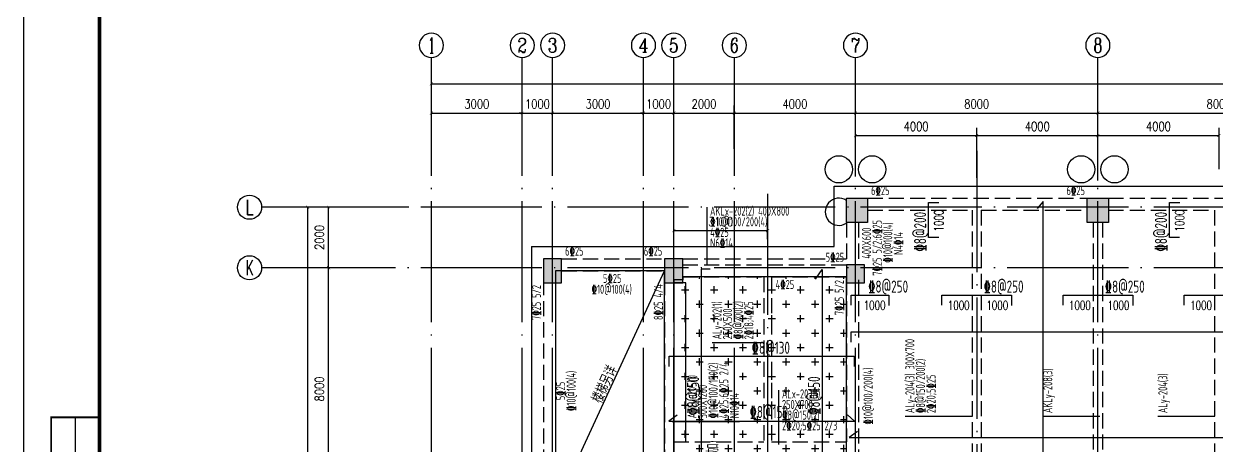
# Model space of a CAD drawing. Header units: millimetres. Extents: x 2998490 to 15040601, y 444546 to 7822218.
# Drawn here: x 14124817 to 14164175, y 7681547 to 7695455 of the extents above; entities that cross this region are included whole.
import ezdxf
from ezdxf.enums import TextEntityAlignment as Align

# ---------------------------------------------------------------- set-up
doc = ezdxf.new("R2010")
doc.units = ezdxf.units.MM
doc.header["$LTSCALE"] = 2000
doc.linetypes.add('DASH', pattern=[0.35, 0.25, -0.1])
doc.linetypes.add('DOTE', pattern=[2.42, 2, -0.2, 0.02, -0.2])
for name, color, linetype in [('3-AXIS', 3, 'Continuous'), ('3-AXIS_TEXT', 7, 'Continuous'), ('3-ban', 84, 'Continuous'), ('3-ban-hatch', 9, 'Continuous'), ('3-ban-rein', 1, 'Continuous'), ('3-ban-TEXT', 7, 'Continuous'), ('3-column-DOWN', 232, 'Continuous'), ('3-COLUMN-UP', 2, 'Continuous'), ('3-dote', 43, 'DOTE'), ('3-HATCH', 8, 'Continuous'), ('3-liang-rein-X', 54, 'Continuous'), ('3-liang-rein-Y', 130, 'Continuous'), ('3-liang-R截面-X', 50, 'Continuous'), ('3-liang-R截面-Y', 70, 'Continuous'), ('3-liang-s-1', 44, 'Continuous'), ('3-liang-xu', 120, 'DASH'), ('3-装饰线脚', 7, 'Continuous'), ('AXIS', 3, 'Continuous'), ('AXIS_TEXT', 7, 'Continuous'), ('图框', 7, 'Continuous')]:
    doc.layers.add(name, color=color, linetype=linetype)
doc.layers.add('3-零部件', color=73, linetype='Continuous', lineweight=5)
doc.styles.add('_TCH_AXIS', font='COMPLEX', dxfattribs={"bigfont": 'GBCBIG'})
doc.styles.add('COMPLEX', font='COMPLEX')
doc.styles.add('DIM_FONT', font='SIMPLEX', dxfattribs={"width": 0.8, "bigfont": 'HZTXT'})
doc.styles.add('TJ1', font='tj-romans1.shx', dxfattribs={"width": 0.8, "bigfont": 'tj-hztxt1.shx'})
doc.styles.add('TSSD_Rein', font='Tssdeng.shx', dxfattribs={"width": 0.7, "bigfont": 'hztxt.shx'})
doc.dimstyles.new('DIMN100', dxfattribs={"dimtxt": 300, "dimasz": 100, "dimexe": 250, "dimexo": 300, "dimgap": 150, "dimtad": 1, "dimdec": 0, "dimzin": 0, "dimdsep": 46, "dimtxsty": 'DIM_FONT', "dimblk": 'ARCHTICK', "dimcen": 0.09, "dimclrt": 7, "dimazin": 2, "dimtfac": 1, "dimtdec": 0, "dimtix": 1, "dimtmove": 2, "dimatfit": 3, "dimldrblk": 'ARCHTICK', "dimfxl": 0, "dimtolj": 1, "dimtzin": 0, "dimarcsym": 0})

# ---------------------------------------------------------------- blocks, each defined once
blk = doc.blocks.new('TJAD_TK_A0')
at = {"layer": '图框'}
for p, q in [((973, -441.7), (973, 399.3)), ((990, -412.7), (990, -156.7))]:
    blk.add_line(p, q, dxfattribs=at)
at = {"layer": '图框', "const_width": 1.2}
blk.add_lwpolyline([(2152, -431.7), (2152, 389.3), (998, 389.3), (998, -431.7)], close=True, dxfattribs=at)
at = {"layer": '图框', "const_width": 0.6}
blk.add_lwpolyline([(998, -431.7), (982, -431.7), (982, -156.7), (998, -156.7)], dxfattribs=at)
blk = doc.blocks.new('_ArchTick')
at = {"color": 0, "linetype": 'ByBlock', "const_width": 0.15}
blk.add_lwpolyline([(-0.5, -0.5), (0.5, 0.5)], dxfattribs=at)
blk = doc.blocks.new('*D410')
at = {"layer": 'AXIS', "color": 0, "lineweight": -2}
for p, q in [((14137488, 7689402), (14133937, 7689402)), ((14134187, 7661402), (14134187, 7689402)), ((14137488, 7661402), (14133937, 7661402))]:
    blk.add_line(p, q, dxfattribs=at)
at = {"layer": 'Defpoints', "color": 0}
for p in [(14134187, 7689402), (14137788, 7689402), (14137788, 7661402)]:
    blk.add_point(p, dxfattribs=at)
at = {"layer": 'AXIS', "color": 0, "lineweight": -2, "xscale": 100, "yscale": 100, "zscale": 100}
for p, rotation in [((14134187, 7689402), 90), ((14134187, 7661402), 270)]:
    blk.add_blockref('_ArchTick', p, dxfattribs=dict(at, rotation=rotation))
at = {"layer": 'AXIS', "color": 7, "insert": (14133887, 7677399), "char_height": 300, "attachment_point": 5, "rotation": 90, "style": 'DIM_FONT'}
blk.add_mtext('\\A1;28000', dxfattribs=at)
blk = doc.blocks.new('*D411')
at = {"layer": 'AXIS', "color": 0, "lineweight": -2}
for p, q in [((14136576, 7687402), (14134625, 7687402)), ((14134875, 7679402), (14134875, 7687402)), ((14136576, 7679402), (14134625, 7679402))]:
    blk.add_line(p, q, dxfattribs=at)
at = {"layer": 'Defpoints', "color": 0}
for p in [(14134875, 7687402), (14136876, 7687402), (14136876, 7679402)]:
    blk.add_point(p, dxfattribs=at)
at = {"layer": 'AXIS', "color": 0, "lineweight": -2, "xscale": 100, "yscale": 100, "zscale": 100}
for p, rotation in [((14134875, 7687402), 90), ((14134875, 7679402), 270)]:
    blk.add_blockref('_ArchTick', p, dxfattribs=dict(at, rotation=rotation))
at = {"layer": 'AXIS', "color": 7, "insert": (14134575, 7683402), "char_height": 300, "attachment_point": 5, "rotation": 90, "style": 'DIM_FONT'}
blk.add_mtext('\\A1;8000', dxfattribs=at)
blk = doc.blocks.new('*D412')
at = {"layer": 'AXIS', "color": 0, "lineweight": -2}
for p, q in [((14136576, 7689402), (14134625, 7689402)), ((14134875, 7687402), (14134875, 7689402)), ((14136576, 7687402), (14134625, 7687402))]:
    blk.add_line(p, q, dxfattribs=at)
at = {"layer": 'Defpoints', "color": 0}
for p in [(14134875, 7689402), (14136876, 7689402), (14136876, 7687402)]:
    blk.add_point(p, dxfattribs=at)
at = {"layer": 'AXIS', "color": 0, "lineweight": -2, "xscale": 100, "yscale": 100, "zscale": 100}
for p, rotation in [((14134875, 7689402), 90), ((14134875, 7687402), 270)]:
    blk.add_blockref('_ArchTick', p, dxfattribs=dict(at, rotation=rotation))
at = {"layer": 'AXIS', "color": 7, "insert": (14134575, 7688402), "char_height": 300, "attachment_point": 5, "rotation": 90, "style": 'DIM_FONT'}
blk.add_mtext('\\A1;2000', dxfattribs=at)
blk = doc.blocks.new('_AXISO')
blk.add_circle((0, 0), 0.5)
at = {"layer": '3-AXIS_TEXT', "style": 'COMPLEX', "width": 1.041667}
blk.add_attdef('A', text='', height=0.56, dxfattribs=at).set_placement((-0.25, -0.28), (0.25, -0.28), align=Align.FIT)
blk = doc.blocks.new('*D413')
at = {"layer": 'AXIS', "color": 0, "lineweight": -2}
for p, q in [((14138270, 7691334), (14138270, 7692760)), ((14138270, 7692510), (14141270, 7692510)), ((14141270, 7691334), (14141270, 7692760))]:
    blk.add_line(p, q, dxfattribs=at)
at = {"layer": 'Defpoints', "color": 0}
for p in [(14141270, 7692510), (14138270, 7691034), (14141270, 7691034)]:
    blk.add_point(p, dxfattribs=at)
at = {"layer": 'AXIS', "color": 0, "lineweight": -2, "xscale": 100, "yscale": 100, "zscale": 100, "rotation": 180}
blk.add_blockref('_ArchTick', (14138270, 7692510), dxfattribs=at)
at = {"layer": 'AXIS', "color": 0, "lineweight": -2, "xscale": 100, "yscale": 100, "zscale": 100}
blk.add_blockref('_ArchTick', (14141270, 7692510), dxfattribs=at)
at = {"layer": 'AXIS', "color": 7, "insert": (14139770, 7692810), "char_height": 300, "attachment_point": 5, "style": 'DIM_FONT'}
blk.add_mtext('\\A1;3000', dxfattribs=at)
blk = doc.blocks.new('*D414')
at = {"layer": 'AXIS', "color": 0, "lineweight": -2}
for p, q in [((14141270, 7692510), (14141170, 7692510)), ((14141270, 7691334), (14141270, 7692760)), ((14141270, 7692510), (14142270, 7692510)), ((14142270, 7691334), (14142270, 7692760)), ((14142270, 7692510), (14142370, 7692510))]:
    blk.add_line(p, q, dxfattribs=at)
at = {"layer": 'Defpoints', "color": 0}
for p in [(14142270, 7692510), (14141270, 7691034), (14142270, 7691034)]:
    blk.add_point(p, dxfattribs=at)
at = {"layer": 'AXIS', "color": 0, "lineweight": -2, "xscale": 100, "yscale": 100, "zscale": 100}
blk.add_blockref('_ArchTick', (14141270, 7692510), dxfattribs=at)
at = {"layer": 'AXIS', "color": 0, "lineweight": -2, "xscale": 100, "yscale": 100, "zscale": 100, "rotation": 180}
blk.add_blockref('_ArchTick', (14142270, 7692510), dxfattribs=at)
at = {"layer": 'AXIS', "color": 7, "insert": (14141770, 7692810), "char_height": 300, "attachment_point": 5, "style": 'DIM_FONT'}
blk.add_mtext('\\A1;1000', dxfattribs=at)
blk = doc.blocks.new('*D415')
at = {"layer": 'AXIS', "color": 0, "lineweight": -2}
for p, q in [((14142270, 7691334), (14142270, 7692760)), ((14142270, 7692510), (14145271, 7692510)), ((14145271, 7691334), (14145271, 7692760))]:
    blk.add_line(p, q, dxfattribs=at)
at = {"layer": 'Defpoints', "color": 0}
for p in [(14145271, 7692510), (14142270, 7691034), (14145271, 7691034)]:
    blk.add_point(p, dxfattribs=at)
at = {"layer": 'AXIS', "color": 0, "lineweight": -2, "xscale": 100, "yscale": 100, "zscale": 100, "rotation": 180}
blk.add_blockref('_ArchTick', (14142270, 7692510), dxfattribs=at)
at = {"layer": 'AXIS', "color": 0, "lineweight": -2, "xscale": 100, "yscale": 100, "zscale": 100}
blk.add_blockref('_ArchTick', (14145271, 7692510), dxfattribs=at)
at = {"layer": 'AXIS', "color": 7, "insert": (14143771, 7692810), "char_height": 300, "attachment_point": 5, "style": 'DIM_FONT'}
blk.add_mtext('\\A1;3000', dxfattribs=at)
blk = doc.blocks.new('*D416')
at = {"layer": 'AXIS', "color": 0, "lineweight": -2}
for p, q in [((14145271, 7692510), (14145171, 7692510)), ((14145271, 7691334), (14145271, 7692760)), ((14145271, 7692510), (14146270, 7692510)), ((14146270, 7691334), (14146270, 7692760)), ((14146270, 7692510), (14146370, 7692510))]:
    blk.add_line(p, q, dxfattribs=at)
at = {"layer": 'Defpoints', "color": 0}
for p in [(14146270, 7692510), (14145271, 7691034), (14146270, 7691034)]:
    blk.add_point(p, dxfattribs=at)
at = {"layer": 'AXIS', "color": 0, "lineweight": -2, "xscale": 100, "yscale": 100, "zscale": 100}
blk.add_blockref('_ArchTick', (14145271, 7692510), dxfattribs=at)
at = {"layer": 'AXIS', "color": 0, "lineweight": -2, "xscale": 100, "yscale": 100, "zscale": 100, "rotation": 180}
blk.add_blockref('_ArchTick', (14146270, 7692510), dxfattribs=at)
at = {"layer": 'AXIS', "color": 7, "insert": (14145771, 7692810), "char_height": 300, "attachment_point": 5, "style": 'DIM_FONT'}
blk.add_mtext('\\A1;1000', dxfattribs=at)
blk = doc.blocks.new('*D417')
at = {"layer": 'AXIS', "color": 0, "lineweight": -2}
for p, q in [((14146270, 7691334), (14146270, 7692760)), ((14146270, 7692510), (14148270, 7692510)), ((14148270, 7691334), (14148270, 7692760))]:
    blk.add_line(p, q, dxfattribs=at)
at = {"layer": 'Defpoints', "color": 0}
for p in [(14148270, 7692510), (14146270, 7691034), (14148270, 7691034)]:
    blk.add_point(p, dxfattribs=at)
at = {"layer": 'AXIS', "color": 0, "lineweight": -2, "xscale": 100, "yscale": 100, "zscale": 100, "rotation": 180}
blk.add_blockref('_ArchTick', (14146270, 7692510), dxfattribs=at)
at = {"layer": 'AXIS', "color": 0, "lineweight": -2, "xscale": 100, "yscale": 100, "zscale": 100}
blk.add_blockref('_ArchTick', (14148270, 7692510), dxfattribs=at)
at = {"layer": 'AXIS', "color": 7, "insert": (14147270, 7692810), "char_height": 300, "attachment_point": 5, "style": 'DIM_FONT'}
blk.add_mtext('\\A1;2000', dxfattribs=at)
blk = doc.blocks.new('*D418')
at = {"layer": 'AXIS', "color": 0, "lineweight": -2}
for p, q in [((14148270, 7691334), (14148270, 7692760)), ((14148270, 7692510), (14152270, 7692510)), ((14152270, 7691334), (14152270, 7692760))]:
    blk.add_line(p, q, dxfattribs=at)
at = {"layer": 'Defpoints', "color": 0}
for p in [(14152270, 7692510), (14148270, 7691034), (14152270, 7691034)]:
    blk.add_point(p, dxfattribs=at)
at = {"layer": 'AXIS', "color": 0, "lineweight": -2, "xscale": 100, "yscale": 100, "zscale": 100, "rotation": 180}
blk.add_blockref('_ArchTick', (14148270, 7692510), dxfattribs=at)
at = {"layer": 'AXIS', "color": 0, "lineweight": -2, "xscale": 100, "yscale": 100, "zscale": 100}
blk.add_blockref('_ArchTick', (14152270, 7692510), dxfattribs=at)
at = {"layer": 'AXIS', "color": 7, "insert": (14150270, 7692810), "char_height": 300, "attachment_point": 5, "style": 'DIM_FONT'}
blk.add_mtext('\\A1;4000', dxfattribs=at)
blk = doc.blocks.new('*D419')
at = {"layer": 'AXIS', "color": 0, "lineweight": -2}
for p, q in [((14152270, 7691334), (14152270, 7692760)), ((14152270, 7692510), (14160270, 7692510)), ((14160270, 7691334), (14160270, 7692760))]:
    blk.add_line(p, q, dxfattribs=at)
at = {"layer": 'Defpoints', "color": 0}
for p in [(14160270, 7692510), (14152270, 7691034), (14160270, 7691034)]:
    blk.add_point(p, dxfattribs=at)
at = {"layer": 'AXIS', "color": 0, "lineweight": -2, "xscale": 100, "yscale": 100, "zscale": 100, "rotation": 180}
blk.add_blockref('_ArchTick', (14152270, 7692510), dxfattribs=at)
at = {"layer": 'AXIS', "color": 0, "lineweight": -2, "xscale": 100, "yscale": 100, "zscale": 100}
blk.add_blockref('_ArchTick', (14160270, 7692510), dxfattribs=at)
at = {"layer": 'AXIS', "color": 7, "insert": (14156270, 7692810), "char_height": 300, "attachment_point": 5, "style": 'DIM_FONT'}
blk.add_mtext('\\A1;8000', dxfattribs=at)
blk = doc.blocks.new('*D420')
at = {"layer": 'AXIS', "color": 0, "lineweight": -2}
for p, q in [((14160270, 7691334), (14160270, 7692760)), ((14160270, 7692510), (14168270, 7692510)), ((14168270, 7691334), (14168270, 7692760))]:
    blk.add_line(p, q, dxfattribs=at)
at = {"layer": 'Defpoints', "color": 0}
for p in [(14168270, 7692510), (14160270, 7691034), (14168270, 7691034)]:
    blk.add_point(p, dxfattribs=at)
at = {"layer": 'AXIS', "color": 0, "lineweight": -2, "xscale": 100, "yscale": 100, "zscale": 100, "rotation": 180}
blk.add_blockref('_ArchTick', (14160270, 7692510), dxfattribs=at)
at = {"layer": 'AXIS', "color": 0, "lineweight": -2, "xscale": 100, "yscale": 100, "zscale": 100}
blk.add_blockref('_ArchTick', (14168270, 7692510), dxfattribs=at)
at = {"layer": 'AXIS', "color": 7, "insert": (14164270, 7692810), "char_height": 300, "attachment_point": 5, "style": 'DIM_FONT'}
blk.add_mtext('\\A1;8000', dxfattribs=at)
blk = doc.blocks.new('*D427')
at = {"layer": 'AXIS', "color": 0, "lineweight": -2}
for p, q in [((14138270, 7691636), (14138270, 7693726)), ((14214520, 7691636), (14214520, 7693726)), ((14138270, 7693476), (14214520, 7693476))]:
    blk.add_line(p, q, dxfattribs=at)
at = {"layer": 'Defpoints', "color": 0}
for p in [(14214520, 7693476), (14138270, 7691336), (14214520, 7691336)]:
    blk.add_point(p, dxfattribs=at)
at = {"layer": 'AXIS', "color": 0, "lineweight": -2, "xscale": 100, "yscale": 100, "zscale": 100, "rotation": 180}
blk.add_blockref('_ArchTick', (14138270, 7693476), dxfattribs=at)
at = {"layer": 'AXIS', "color": 0, "lineweight": -2, "xscale": 100, "yscale": 100, "zscale": 100}
blk.add_blockref('_ArchTick', (14214520, 7693476), dxfattribs=at)
at = {"layer": 'AXIS', "color": 7, "insert": (14180271, 7693776), "char_height": 300, "attachment_point": 5, "style": 'DIM_FONT'}
blk.add_mtext('\\A1;76250', dxfattribs=at)
blk = doc.blocks.new('*D1119')
at = {"layer": '3-零部件', "color": 0, "lineweight": -2}
for p, q in [((14152270, 7690415), (14152270, 7692017)), ((14152270, 7691767), (14156270, 7691767)), ((14156270, 7690370), (14156270, 7692017))]:
    blk.add_line(p, q, dxfattribs=at)
at = {"layer": 'Defpoints', "color": 0}
for p in [(14156270, 7691767), (14152270, 7690115), (14156270, 7690070)]:
    blk.add_point(p, dxfattribs=at)
at = {"layer": '3-零部件', "color": 0, "lineweight": -2, "xscale": 100, "yscale": 100, "zscale": 100, "rotation": 180}
blk.add_blockref('_ArchTick', (14152270, 7691767), dxfattribs=at)
at = {"layer": '3-零部件', "color": 0, "lineweight": -2, "xscale": 100, "yscale": 100, "zscale": 100}
blk.add_blockref('_ArchTick', (14156270, 7691767), dxfattribs=at)
at = {"layer": '3-零部件', "color": 7, "insert": (14154270, 7692067), "char_height": 300, "attachment_point": 5, "style": 'DIM_FONT'}
blk.add_mtext('\\A1;4000', dxfattribs=at)
blk = doc.blocks.new('*D1120')
at = {"layer": '3-零部件', "color": 0, "lineweight": -2}
for p, q in [((14156270, 7690370), (14156270, 7692017)), ((14156270, 7691767), (14160270, 7691767)), ((14160270, 7690283), (14160270, 7692017))]:
    blk.add_line(p, q, dxfattribs=at)
at = {"layer": 'Defpoints', "color": 0}
for p in [(14160270, 7691767), (14156270, 7690070), (14160270, 7689983)]:
    blk.add_point(p, dxfattribs=at)
at = {"layer": '3-零部件', "color": 0, "lineweight": -2, "xscale": 100, "yscale": 100, "zscale": 100, "rotation": 180}
blk.add_blockref('_ArchTick', (14156270, 7691767), dxfattribs=at)
at = {"layer": '3-零部件', "color": 0, "lineweight": -2, "xscale": 100, "yscale": 100, "zscale": 100}
blk.add_blockref('_ArchTick', (14160270, 7691767), dxfattribs=at)
at = {"layer": '3-零部件', "color": 7, "insert": (14158270, 7692067), "char_height": 300, "attachment_point": 5, "style": 'DIM_FONT'}
blk.add_mtext('\\A1;4000', dxfattribs=at)
blk = doc.blocks.new('*D1121')
at = {"layer": '3-零部件', "color": 0, "lineweight": -2}
for p, q in [((14160270, 7690283), (14160270, 7692017)), ((14160270, 7691767), (14164270, 7691767)), ((14164270, 7690653), (14164270, 7692017))]:
    blk.add_line(p, q, dxfattribs=at)
at = {"layer": 'Defpoints', "color": 0}
for p in [(14164270, 7691767), (14164270, 7690353), (14160270, 7689983)]:
    blk.add_point(p, dxfattribs=at)
at = {"layer": '3-零部件', "color": 0, "lineweight": -2, "xscale": 100, "yscale": 100, "zscale": 100, "rotation": 180}
blk.add_blockref('_ArchTick', (14160270, 7691767), dxfattribs=at)
at = {"layer": '3-零部件', "color": 0, "lineweight": -2, "xscale": 100, "yscale": 100, "zscale": 100}
blk.add_blockref('_ArchTick', (14164270, 7691767), dxfattribs=at)
at = {"layer": '3-零部件', "color": 7, "insert": (14162270, 7692067), "char_height": 300, "attachment_point": 5, "style": 'DIM_FONT'}
blk.add_mtext('\\A1;4000', dxfattribs=at)
blk = doc.blocks.new('*D1609')
at = {"layer": '3-ban', "color": 0, "lineweight": -2}
for p, q in [((14146270, 7688352), (14146270, 7688878)), ((14146270, 7688628), (14149370, 7688628)), ((14149370, 7688352), (14149370, 7688878))]:
    blk.add_line(p, q, dxfattribs=at)
at = {"layer": 'Defpoints', "color": 0}
for p in [(14149370, 7688628), (14146270, 7688052), (14149370, 7688052)]:
    blk.add_point(p, dxfattribs=at)
at = {"layer": '3-ban', "color": 0, "lineweight": -2, "xscale": 100, "yscale": 100, "zscale": 100, "rotation": 180}
blk.add_blockref('_ArchTick', (14146270, 7688628), dxfattribs=at)
at = {"layer": '3-ban', "color": 0, "lineweight": -2, "xscale": 100, "yscale": 100, "zscale": 100}
blk.add_blockref('_ArchTick', (14149370, 7688628), dxfattribs=at)
at = {"layer": '3-ban', "color": 7, "insert": (14147820, 7688928), "char_height": 300, "attachment_point": 5, "style": 'DIM_FONT'}
blk.add_mtext('\\A1;3100', dxfattribs=at)

msp = doc.modelspace()

# ---------------------------------------------------------------- hatches: boundary and pattern name
at = {"layer": '3-ban-hatch'}
h = msp.add_hatch(dxfattribs=at)
h.set_pattern_fill('CROSS', color=8, scale=75, style=0)
h.paths.add_polyline_path([(14146570.3, 7687102), (14146570.3, 7687002), (14146270.3, 7687002), (14146270.3, 7679802), (14146570.3, 7679802), (14146570.3, 7679502), (14151970.3, 7679502), (14151970.3, 7687102)])
at = {"layer": '3-HATCH'}
for points in [[(14151970.3, 7689702), (14152670.3, 7689702), (14152670.3, 7688902), (14151970.3, 7688902)], [(14159920.3, 7689702), (14160620.3, 7689702), (14160620.3, 7688902), (14159920.3, 7688902)], [(14141970.3, 7686902), (14142570.3, 7686902), (14142570.3, 7687702), (14141970.3, 7687702)], [(14145970.3, 7686902), (14146570.3, 7686902), (14146570.3, 7687702), (14145970.3, 7687702)], [(14151970.3, 7686902), (14152570.3, 7686902), (14152570.3, 7687502), (14151970.3, 7687502)]]:
    msp.add_hatch(color=256, dxfattribs=at).paths.add_polyline_path(points)

# ---------------------------------------------------------------- linework, layer by layer
at = {"layer": '3-AXIS', "color": 15, "linetype": 'DOTE'}
for p, q in [((14138270.3, 7661402), (14138270.3, 7691334.2)), ((14141269.9, 7661402), (14141269.9, 7691334.2)), ((14142270.3, 7661402), (14142270.3, 7691334.2)), ((14145270.8, 7661402), (14145270.8, 7691334.2)), ((14146270.3, 7661402), (14146270.3, 7691334.2)), ((14148270.3, 7661402), (14148270.3, 7691334.2)), ((14152270.3, 7661402), (14152270.3, 7691334.2)), ((14160270.3, 7661402), (14160270.3, 7691334.2)), ((14214520.3, 7689402), (14134833, 7689402)), ((14214520.3, 7687402), (14134833, 7687402))]:
    msp.add_line(p, q, dxfattribs=at)
at = {"layer": '3-ban'}
msp.add_lwpolyline([(14146270.3, 7681652), (14146670.3, 7681652), (14146670.3, 7686902), (14146270.3, 7686902)], close=True, dxfattribs=at)
at = {"layer": '3-ban-rein'}
for points in [[(14155017.8, 7688402), (14154679.8, 7688402), (14154679.8, 7689552), (14155025.8, 7689552)], [(14158271.2, 7679518.1), (14158464.6, 7679244.4), (14158464.6, 7689592.3), (14158261.6, 7689362.9)], [(14162967.8, 7688402), (14162629.8, 7688402), (14162629.8, 7689552), (14162975.8, 7689552)], [(14147472, 7687356.8), (14147179.9, 7687356.8), (14147179.9, 7679198.4), (14147509.2, 7679198.4)], [(14150954.1, 7687022.9), (14151172.1, 7687348.5), (14151172.1, 7679198.4), (14150874.6, 7679540.6)], [(14152126.5, 7686165.7), (14152126.5, 7686503.7), (14153370.3, 7686503.7), (14153370.3, 7686157.7)], [(14155120.3, 7686165.7), (14155120.3, 7686503.7), (14157420.3, 7686503.7), (14157420.3, 7686157.7)], [(14159120.3, 7686165.7), (14159120.3, 7686503.7), (14161420.3, 7686503.7), (14161420.3, 7686157.7)], [(14163120.3, 7686165.7), (14163120.3, 7686503.7), (14165420.3, 7686503.7), (14165420.3, 7686157.7)], [(14152126.5, 7684945.4), (14152126.5, 7685283.3), (14214717.6, 7685283.3), (14214717.6, 7684937.3)], [(14146115.5, 7684146.7), (14146115.5, 7684484.7), (14152230.3, 7684484.7), (14152230.3, 7684138.6)], [(14146383.6, 7682534.2), (14146110, 7682340.7), (14152239.5, 7682340.7), (14152010.1, 7682543.8)], [(14152332.3, 7681993.8), (14152058.6, 7681800.4), (14214719.7, 7681800.4), (14214490.4, 7682003.4)]]:
    msp.add_lwpolyline(points, dxfattribs=at)
at = {"layer": '3-column-DOWN'}
msp.add_lwpolyline([(14159920.3, 7689702), (14160620.3, 7689702), (14160620.3, 7688902), (14159920.3, 7688902)], close=True, dxfattribs=at)
at = {"layer": '3-COLUMN-UP'}
for points in [[(14151970.3, 7689702), (14152670.3, 7689702), (14152670.3, 7688902), (14151970.3, 7688902)], [(14159920.3, 7689702), (14160620.3, 7689702), (14160620.3, 7688902), (14159920.3, 7688902)], [(14141970.3, 7686902), (14142570.3, 7686902), (14142570.3, 7687702), (14141970.3, 7687702)], [(14145970.3, 7686902), (14146570.3, 7686902), (14146570.3, 7687702), (14145970.3, 7687702)], [(14151970.3, 7686902), (14152570.3, 7686902), (14152570.3, 7687502), (14151970.3, 7687502)]]:
    msp.add_lwpolyline(points, close=True, dxfattribs=at)
at = {"layer": '3-dote'}
for p, q in [((14156270.3, 7691258.4), (14156270.3, 7663076.8)), ((14149370.3, 7689846.6), (14149370.3, 7681310.5))]:
    msp.add_line(p, q, dxfattribs=at)
at = {"layer": '3-liang-R截面-X'}
for p, q in [((14147359.8, 7689408.6), (14147359.8, 7687502)), ((14149733.5, 7683356.8), (14149733.5, 7681568.4))]:
    msp.add_line(p, q, dxfattribs=at)
at = {"layer": '3-liang-R截面-Y'}
for p, q in [((14147537.1, 7684934.6), (14149259.8, 7684934.6)), ((14146212.8, 7682326.7), (14148442.7, 7682326.7)), ((14153904.9, 7682499.7), (14156134.8, 7682499.7)), ((14158457.6, 7682499.7), (14160337.6, 7682499.7)), ((14162254.9, 7682499.7), (14164134.8, 7682499.7))]:
    msp.add_line(p, q, dxfattribs=at)
at = {"layer": '3-liang-s-1'}
msp.add_line((14142370.3, 7679502), (14145970.3, 7687302), dxfattribs=at)
for points in [[(14141570.3, 7688102), (14151570.3, 7688102), (14151570.3, 7690102), (14214820.3, 7690102), (14214820.3, 7689702)], [(14141570.3, 7688102), (14141570.3, 7679702), (14140370.3, 7679702), (14140370.3, 7673128.5), (14137170.5, 7669928.7), (14137170.5, 7664875.3), (14140743.8, 7661302), (14145797.2, 7661302), (14149370.5, 7664875.3), (14149371.5, 7666702), (14151570.3, 7666702), (14151570.3, 7664702), (14215220.3, 7664702), (14215220.3, 7666552), (14214820.3, 7666552)], [(14146570.3, 7687102), (14146570.3, 7687002), (14146270.3, 7687002), (14146270.3, 7679802), (14146570.3, 7679802), (14146570.3, 7679502), (14151970.3, 7679502), (14151970.3, 7687102), (14146570.3, 7687102)]]:
    msp.add_lwpolyline(points, dxfattribs=at)
at = {"layer": '3-liang-s-1', "linetype": 'DASH'}
msp.add_lwpolyline([(14146570.3, 7687702), (14151970.3, 7687702)], dxfattribs=at)
at = {"layer": '3-liang-s-1'}
msp.add_lwpolyline([(14142370.3, 7679502), (14145970.3, 7679502), (14145970.3, 7687302), (14142370.3, 7687302)], close=True, dxfattribs=at)
at = {"layer": '3-liang-xu'}
for p, q in [((14152670.3, 7689702), (14159920.3, 7689702)), ((14160620.3, 7689702), (14167920.3, 7689702)), ((14152670.3, 7689302), (14156120.3, 7689302)), ((14156120.3, 7689302), (14156120.3, 7679502)), ((14156420.3, 7689302), (14156420.3, 7679502)), ((14156420.3, 7689302), (14159920.3, 7689302)), ((14160620.3, 7689302), (14164120.3, 7689302)), ((14164120.3, 7689302), (14164120.3, 7679502)), ((14151970.3, 7688902), (14151970.3, 7687502)), ((14152370.3, 7688902), (14152370.3, 7687502)), ((14160120.3, 7688902), (14160120.3, 7679902)), ((14160420.3, 7688902), (14160420.3, 7679902)), ((14142570.3, 7687702), (14145970.3, 7687702)), ((14146570.3, 7687502), (14151970.3, 7687502)), ((14141970.3, 7687002), (14141970.3, 7679802)), ((14142370.3, 7687002), (14142370.3, 7679502)), ((14142570.3, 7687302), (14145970.3, 7687302)), ((14145970.3, 7687002), (14145970.3, 7679802)), ((14146270.3, 7687002), (14146270.3, 7681652)), ((14146570.3, 7687102), (14149245.3, 7687102)), ((14149245.3, 7687102), (14149245.3, 7681652)), ((14149495.3, 7687102), (14149495.3, 7681652)), ((14149495.3, 7687102), (14151970.3, 7687102)), ((14151970.3, 7687002), (14151970.3, 7681652)), ((14152370.3, 7687002), (14152370.3, 7679902)), ((14146270.3, 7681652), (14149245.3, 7681652)), ((14149495.3, 7681652), (14151970.3, 7681652))]:
    msp.add_line(p, q, dxfattribs=at)
at = {"layer": '3-装饰线脚'}
for centre in [(14151720.3, 7690652), (14152820.3, 7690652), (14159720.3, 7690652), (14160820.3, 7690652)]:
    msp.add_circle(centre, 450, dxfattribs=at)
msp.add_arc((14151720.3, 7689252), 450, 56.25101, 303.74899, dxfattribs=at)
at = {"layer": 'AXIS'}
for p, q in [((14138270.3, 7691034.2), (14138270.3, 7694346.6)), ((14141269.9, 7691034.2), (14141269.9, 7694346.6)), ((14142270.3, 7691034.2), (14142270.3, 7694346.6)), ((14145270.8, 7691034.2), (14145270.8, 7694346.6)), ((14146270.3, 7691034.2), (14146270.3, 7694346.6)), ((14148270.3, 7691034.2), (14148270.3, 7694346.6)), ((14152270.3, 7691034.2), (14152270.3, 7694346.6)), ((14160270.3, 7691034.2), (14160270.3, 7694346.6)), ((14136943.3, 7689402), (14132667.5, 7689402)), ((14136943.3, 7687402), (14132667.5, 7687402))]:
    msp.add_line(p, q, dxfattribs=at)

# ---------------------------------------------------------------- block references
ref = msp.add_blockref('_AXISO', (14138270.3, 7694746.6), dxfattribs=dict(at, xscale=-800, yscale=800, zscale=800, rotation=180))
ref.add_attrib('A', '1', dxfattribs={"layer": 'AXIS_TEXT', "height": 514.7, "style": '_TCH_AXIS'}).set_placement((14138160, 7694489.3), (14138380.6, 7694489.3), align=Align.FIT)
ref = msp.add_blockref('_AXISO', (14141269.9, 7694746.6), dxfattribs=dict(at, xscale=-800, yscale=800, zscale=800, rotation=180))
ref.add_attrib('A', '2', dxfattribs={"layer": 'AXIS_TEXT', "height": 465.9, "style": '_TCH_AXIS'}).set_placement((14141114.6, 7694513.7), (14141425.2, 7694513.7), align=Align.FIT)
ref = msp.add_blockref('_AXISO', (14142270.3, 7694746.6), dxfattribs=dict(at, xscale=-800, yscale=800, zscale=800, rotation=180))
ref.add_attrib('A', '3', dxfattribs={"layer": 'AXIS_TEXT', "height": 465.9, "style": '_TCH_AXIS'}).set_placement((14142115, 7694513.7), (14142425.6, 7694513.7), align=Align.FIT)
ref = msp.add_blockref('_AXISO', (14145270.8, 7694746.6), dxfattribs=dict(at, xscale=-800, yscale=800, zscale=800, rotation=180))
ref.add_attrib('A', '4', dxfattribs={"layer": 'AXIS_TEXT', "height": 445.4, "style": '_TCH_AXIS'}).set_placement((14145101.1, 7694523.9), (14145440.4, 7694523.9), align=Align.FIT)
ref = msp.add_blockref('_AXISO', (14146270.3, 7694746.6), dxfattribs=dict(at, xscale=-800, yscale=800, zscale=800, rotation=180))
ref.add_attrib('A', '5', dxfattribs={"layer": 'AXIS_TEXT', "height": 465.9, "style": '_TCH_AXIS'}).set_placement((14146115, 7694513.7), (14146425.6, 7694513.7), align=Align.FIT)
ref = msp.add_blockref('_AXISO', (14148270.3, 7694746.6), dxfattribs=dict(at, xscale=-800, yscale=800, zscale=800, rotation=180))
ref.add_attrib('A', '6', dxfattribs={"layer": 'AXIS_TEXT', "height": 465.9, "style": '_TCH_AXIS'}).set_placement((14148115, 7694513.7), (14148425.6, 7694513.7), align=Align.FIT)
ref = msp.add_blockref('_AXISO', (14152270.3, 7694746.6), dxfattribs=dict(at, xscale=-800, yscale=800, zscale=800, rotation=180))
ref.add_attrib('A', '7', dxfattribs={"layer": 'AXIS_TEXT', "height": 465.9, "style": '_TCH_AXIS'}).set_placement((14152115, 7694513.7), (14152425.6, 7694513.7), align=Align.FIT)
ref = msp.add_blockref('_AXISO', (14160270.3, 7694746.6), dxfattribs=dict(at, xscale=-800, yscale=800, zscale=800, rotation=180))
ref.add_attrib('A', '8', dxfattribs={"layer": 'AXIS_TEXT', "height": 465.9, "style": '_TCH_AXIS'}).set_placement((14160115, 7694513.7), (14160425.6, 7694513.7), align=Align.FIT)
ref = msp.add_blockref('_AXISO', (14132267.5, 7689402), dxfattribs=dict(at, xscale=800, yscale=800, zscale=800))
ref.add_attrib('A', 'L', dxfattribs={"layer": 'AXIS_TEXT', "height": 496.1, "style": '_TCH_AXIS', "width": 0.733333}).set_placement((14132137.6, 7689154), (14132397.4, 7689154), align=Align.FIT)
ref = msp.add_blockref('_AXISO', (14132267.5, 7687402), dxfattribs=dict(at, xscale=800, yscale=800, zscale=800))
ref.add_attrib('A', 'K', dxfattribs={"layer": 'AXIS_TEXT', "height": 496.1, "style": '_TCH_AXIS', "width": 0.578947}).set_placement((14132137.6, 7687154), (14132397.4, 7687154), align=Align.FIT)
at = {"layer": '图框', "xscale": 100, "yscale": 100, "zscale": 100}
msp.add_blockref('TJAD_TK_A0', (14027517.1, 7698133.9), dxfattribs=at)

# ---------------------------------------------------------------- texts
at = {"layer": '3-ban', "style": 'TSSD_Rein', "width": 0.7}
for s, rotation, p in [('%%1328@200', 89.99419, (14154602.7, 7687940.8, -5065)), ('%%1328@200', 89.99419, (14162552.7, 7687940.8, -5065)), ('%%1328@250', 359.99419, (14152688.5, 7686580.8, -5065)), ('%%1328@250', 359.99419, (14156499, 7686580.8, -5065)), ('%%1328@250', 359.99419, (14160499, 7686580.8, -5065)), ('%%1328@130', 359.99419, (14148842.5, 7684561.7, -5065)), ('%%1328@150', 90.00581, (14147107.8, 7682547.7, -5065)), ('%%1328@150', 90.00581, (14151100, 7682547.7, -5065)), ('%%1328@150', 359.99419, (14148774.5, 7682440.7, -5065)), ('%%1328@300(另加)', 90.00581, (14147754.6, 7679548.2, -5065))]:
    msp.add_text(s, height=400, rotation=rotation, dxfattribs=at).set_placement(p)
at = {"layer": '3-ban-TEXT', "style": 'TJ1', "width": 0.7}
for p in [(14155169.7, 7688598.9), (14163119.7, 7688598.9)]:
    msp.add_text('1000', height=300, rotation=90, dxfattribs=at).set_placement(p)
for p in [(14152540.2, 7686013.8), (14155317.2, 7686013.8), (14156590.2, 7686013.8), (14159317.2, 7686013.8), (14160590.2, 7686013.8), (14163317.2, 7686013.8)]:
    msp.add_text('1000', height=300, dxfattribs=at).set_placement(p)
at = {"layer": '3-liang-rein-X', "style": 'TSSD_Rein', "width": 0.7}
for s, p in [('6%%13225', (14152784.8, 7689802)), ('6%%13225', (14159234.8, 7689802)), ('%%13210@100/200(4)', (14147472.7, 7688772.7)), ('4%%13225', (14147472.7, 7688422.7)), ('N6%%13214', (14147472.7, 7688072.8)), ('6%%13225', (14142684.8, 7687802)), ('6%%13225', (14145284.8, 7687802)), ('5%%13225', (14151284.8, 7687602)), ('5%%13225', (14143933.5, 7686902)), ('4%%13225', (14149633.4, 7686702)), ('%%13210@100(4)', (14143556.9, 7686542.1)), ('%%1328@150(2)', (14149846.3, 7682389.1)), ('2%%13220;5%%13225 2/3', (14149846.3, 7682039.1))]:
    msp.add_text(s, height=300, dxfattribs=at).set_placement(p)
at = {"layer": '3-liang-rein-Y', "style": 'TSSD_Rein', "width": 0.7}
for s, p in [('7%%13225 5/2;6%%13225', (14153134.8, 7687140.1)), ('%%13210@100(4)', (14153484.8, 7687571.5)), ('N4%%13214', (14153834.8, 7687828.1)), ('7%%13225 5/2', (14151884.8, 7685840.8)), ('7%%13225 5/2', (14141884.8, 7685676.4)), ('8%%13225 4/4', (14145912.2, 7685676.4)), ('%%1328@200(2)', (14148546.7, 7685038.8)), ('2%%13218;4%%13225', (14148896.7, 7685038.8)), ('%%13210@100/150(2)', (14147722.4, 7682430.9)), ('4%%13225;6%%13225 2/4', (14148072.4, 7682430.9)), ('%%1328@150/200(2)', (14154564.5, 7682603.9)), ('%%13210@100(4)', (14143034.8, 7682671.9)), ('%%13210@100/200(4)', (14152836.2, 7682226)), ('2%%13220;5%%13225', (14154914.5, 7682603.9)), ('5%%13225', (14142684.8, 7683029.2)), ('N10%%13214', (14148422.4, 7682430.9))]:
    msp.add_text(s, height=300, rotation=90, dxfattribs=at).set_placement(p)
at = {"layer": '3-liang-R截面-X', "style": 'TSSD_Rein', "width": 0.7}
for s, p in [('AKLx-202(2) 400X800', (14147467.8, 7689122.7)), ('ALx-203(1)', (14149841.5, 7683089.1)), ('250X700', (14149841.5, 7682739.1))]:
    msp.add_text(s, height=300, dxfattribs=at).set_placement(p)
at = {"layer": '3-liang-R截面-Y', "style": 'TSSD_Rein', "width": 0.7}
for s, p in [('400X600', (14152784.8, 7687702.4)), ('ALy-202(1)', (14147846.8, 7685038.8)), ('250X500', (14148196.8, 7685038.8)), ('ALy-204(3) 300X700', (14154214.5, 7682603.9)), ('AKLy-205(1)', (14147022.4, 7682430.9)), ('AKLy-208(3)', (14158767.3, 7682603.9)), ('ALy-204(3)', (14162564.5, 7682603.9)), ('300X1200', (14147372.4, 7682430.9))]:
    msp.add_text(s, height=300, rotation=90, dxfattribs=at).set_placement(p)
at = {"layer": '3-liang-s-1', "style": 'TSSD_Rein', "width": 0.7}
msp.add_text('楼梯另详', height=400, rotation=65, dxfattribs=at).set_placement((14143891, 7682894.4))

# ---------------------------------------------------------------- dimensions: what is measured, and where the dimension line sits
at = {"layer": '3-ban'}
dim = msp.add_linear_dim(base=(14149370.3, 7688628.4), p1=(14146270.3, 7688052), p2=(14149370.3, 7688052), dimstyle='DIMN100', dxfattribs=at)
dim.commit()
dim.dimension.update_dxf_attribs({"geometry": '*D1609', "text_midpoint": (14147820.3, 7688928.4)})
at = {"layer": '3-零部件'}
for base, p1, p2, picture, middle in [((14156270.3, 7691767), (14152270.3, 7690114.7), (14156270.3, 7690069.6), '*D1119', (14154270.3, 7692067)), ((14160270.3, 7691767), (14156270.3, 7690069.6), (14160270.3, 7689983.1), '*D1120', (14158270.3, 7692067)), ((14164270.3, 7691767), (14160270.3, 7689983.1), (14164270.3, 7690353.4), '*D1121', (14162270.3, 7692067))]:
    dim = msp.add_linear_dim(base=base, p1=p1, p2=p2, dimstyle='DIMN100', dxfattribs=at)
    dim.commit()
    dim.dimension.update_dxf_attribs({"geometry": picture, "text_midpoint": middle})
at = {"layer": 'AXIS'}
dim = msp.add_linear_dim(base=(14214520.3, 7693475.7), p1=(14138270.3, 7691335.8), p2=(14214520.3, 7691335.8), dimstyle='DIMN100', dxfattribs=at)
dim.commit()
dim.dimension.update_dxf_attribs({"geometry": '*D427', "text_midpoint": (14180271.1, 7693775.7), "dimtype": 160})
for p1, p2, distance, picture, middle in [((14138270.3, 7691034.2), (14141269.9, 7691034.2), 1476.1, '*D413', (14139770.1, 7692810.3)), ((14141269.9, 7691034.2), (14142270.3, 7691034.2), 1476.1, '*D414', (14141770.1, 7692810.3)), ((14142270.3073, 7691034.189), (14145270.7541, 7691034.189), 1476.1239, '*D415', (14143770.5307, 7692810.3129)), ((14145270.7541, 7691034.189), (14146270.3073, 7691034.189), 1476.1239, '*D416', (14145770.5307, 7692810.3129)), ((14146270.3, 7691034.2), (14148270.3, 7691034.2), 1476.1, '*D417', (14147270.3, 7692810.3)), ((14148270.3, 7691034.2), (14152270.3, 7691034.2), 1476.1, '*D418', (14150270.3, 7692810.3)), ((14152270.3, 7691034.2), (14160270.3, 7691034.2), 1476.1, '*D419', (14156270.3, 7692810.3)), ((14160270.3, 7691034.2), (14168270.3, 7691034.2), 1476.1, '*D420', (14164270.3, 7692810.3)), ((14136875.8, 7687402), (14136875.8, 7689402), 2000.8, '*D412', (14134575, 7688402)), ((14136875.8, 7679402), (14136875.8, 7687402), 2000.8, '*D411', (14134575, 7683402))]:
    dim = msp.add_aligned_dim(p1=p1, p2=p2, distance=distance, dimstyle='DIMN100', dxfattribs=at)
    dim.commit()
    dim.dimension.update_dxf_attribs({"geometry": picture, "text_midpoint": middle})
dim = msp.add_linear_dim(base=(14134186.9, 7689402), p1=(14137787.7, 7661402), p2=(14137787.7, 7689402), angle=90, dimstyle='DIMN100', dxfattribs=at)
dim.commit()
dim.dimension.update_dxf_attribs({"geometry": '*D410', "text_midpoint": (14133886.9, 7677398.8), "dimtype": 161})

doc.saveas('drawing.dxf')
